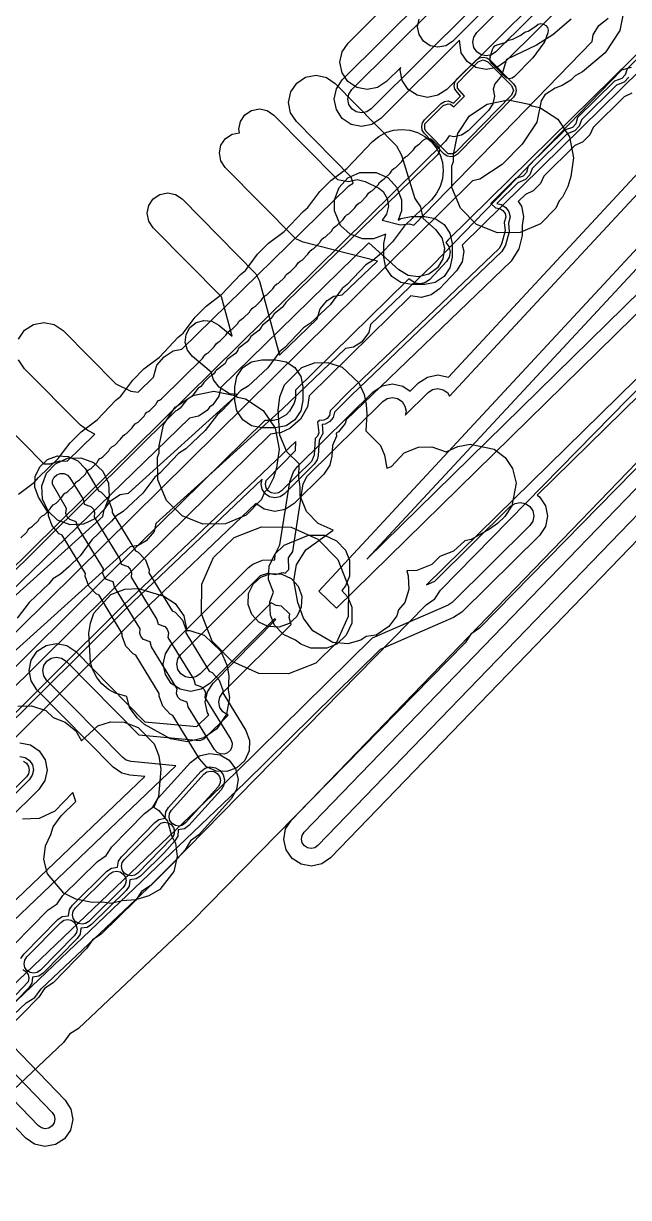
# Model space of a CAD drawing. Header units: metres. Extents: x -2677 to -840, y 169 to 1487.
# Drawn here: x -1662.7 to -1618.3, y 718.2 to 804.4 of the extents above; entities that cross this region are included whole.
import ezdxf

# ---------------------------------------------------------------- set-up
doc = ezdxf.new("R2010")
doc.units = ezdxf.units.M
doc.layers.add('AI_GREENING_EXCLUSIONS', color=1, linetype='Continuous')
doc.layers.add('AI_GREENING_LAWN', color=82, linetype='Continuous')

msp = doc.modelspace()

# ---------------------------------------------------------------- linework, layer by layer
at = {"layer": 'AI_GREENING_EXCLUSIONS'}
for points in [[(-1570.448, 824.733), (-1633.15, 763.164), (-1632.551, 763.425), (-1626.991, 768.922), (-1626.666, 769.137), (-1626.283, 769.211), (-1625.9, 769.133), (-1625.577, 768.914), (-1625.362, 768.589), (-1625.288, 768.206), (-1625.367, 767.823), (-1625.585, 767.5), (-1631.278, 761.871), (-1631.582, 761.665), (-1637.136, 759.251), (-1647.172, 749.355), (-1679.054, 718.906)], [(-1594.021, 825.484), (-1631.57, 788.475), (-1631.738, 788.286), (-1631.52, 787.981), (-1631.43, 787.601), (-1631.493, 787.216), (-1631.699, 786.885), (-1632.929, 785.567), (-1633.237, 785.343), (-1633.605, 785.25), (-1633.982, 785.302), (-1634.447, 785.628), (-1634.61, 785.479), (-1642.76, 777.446), (-1642.768, 776.827), (-1642.858, 776.496), (-1643.21, 775.892), (-1643.461, 775.645), (-1644.07, 775.302), (-1644.402, 775.217), (-1645.02, 775.219), (-1654.235, 766.137), (-1670.038, 750.506)], [(-1597.7, 809.437), (-1641.058, 762.697), (-1639.757, 761.442), (-1574.479, 825.54)], [(-1596.967, 808.757), (-1637.528, 765.032), (-1575.867, 825.578)], [(-1569.747, 824.02), (-1625.035, 769.732), (-1624.866, 769.617), (-1624.436, 768.966), (-1624.288, 768.2), (-1624.445, 767.435), (-1624.882, 766.789), (-1630.575, 761.16), (-1631.184, 760.748), (-1636.567, 758.407), (-1646.481, 748.631), (-1678.363, 718.183)], [(-1620.188, 808.709), (-1627.36, 801.563), (-1628.01, 801.13), (-1628.775, 800.979), (-1629.54, 801.133), (-1630.189, 801.568), (-1630.621, 802.217), (-1630.742, 803.133), (-1636.513, 797.383), (-1637.162, 796.95), (-1637.928, 796.799), (-1638.693, 796.953), (-1639.341, 797.388), (-1639.774, 798.037), (-1639.925, 798.803), (-1639.771, 799.568), (-1639.336, 800.216), (-1624.419, 815.075)], [(-1622.549, 812.708), (-1637.219, 798.091), (-1637.544, 797.875), (-1637.926, 797.799), (-1638.309, 797.876), (-1638.633, 798.094), (-1638.849, 798.418), (-1638.925, 798.801), (-1638.848, 799.184), (-1638.63, 799.508), (-1623.756, 814.327)], [(-1622.43, 811.851), (-1631.262, 803.05), (-1631.749, 802.726), (-1632.324, 802.613), (-1632.897, 802.728), (-1633.383, 803.054), (-1633.708, 803.541), (-1633.821, 804.115), (-1633.706, 804.689)], [(-1620.715, 809.595), (-1628.066, 802.271), (-1628.391, 802.055), (-1628.774, 801.979), (-1629.156, 802.056), (-1629.48, 802.274), (-1629.696, 802.598), (-1629.772, 802.981), (-1629.695, 803.364), (-1629.478, 803.688), (-1621.874, 811.257)], [(-1608.723, 809.589), (-1630.537, 788.087), (-1630.431, 787.636), (-1630.557, 786.866), (-1630.968, 786.202), (-1632.198, 784.884), (-1632.813, 784.437), (-1633.551, 784.252), (-1634.312, 784.369), (-1641.761, 777.027), (-1641.893, 776.233), (-1642.394, 775.314), (-1643.187, 774.621), (-1643.822, 774.333), (-1644.614, 774.215), (-1653.818, 765.144), (-1669.332, 749.797)], [(-1621.626, 809.533), (-1631.676, 799.519), (-1632.326, 799.087), (-1633.092, 798.936), (-1633.857, 799.089), (-1634.505, 799.524), (-1634.937, 800.174), (-1635.088, 800.939), (-1635.048, 801.137), (-1636.096, 800.093), (-1636.746, 799.66), (-1637.511, 799.51), (-1638.276, 799.663), (-1638.924, 800.098), (-1639.357, 800.748), (-1639.508, 801.513), (-1639.354, 802.278), (-1638.919, 802.926), (-1632.648, 809.175)], [(-1682.43, 720.384), (-1651.547, 749.877), (-1654.817, 750.185), (-1655.191, 750.297), (-1655.435, 750.479), (-1661.026, 756.15), (-1661.241, 756.476), (-1661.314, 756.859), (-1661.235, 757.241), (-1661.016, 757.564), (-1660.69, 757.778), (-1660.307, 757.852), (-1659.925, 757.773), (-1659.602, 757.554), (-1654.267, 752.142), (-1649.781, 751.719), (-1649.47, 751.863), (-1647.709, 753.601), (-1648.092, 753.829), (-1648.309, 754.153), (-1648.385, 754.536), (-1648.309, 754.919), (-1648.093, 755.243), (-1643.09, 760.254), (-1643.247, 760.764), (-1643.197, 761.009), (-1643.789, 761.58), (-1644.193, 761.627), (-1644.55, 761.841), (-1649.759, 756.629), (-1650.083, 756.412), (-1650.466, 756.336), (-1650.848, 756.412), (-1651.173, 756.628), (-1651.39, 756.953), (-1651.466, 757.335), (-1651.39, 757.718), (-1651.173, 758.043), (-1645.346, 763.846), (-1644.792, 764.014), (-1644.254, 763.926), (-1643.706, 764.064), (-1643.521, 764.012), (-1643.269, 764.285), (-1643.293, 765.143), (-1642.975, 765.61), (-1642.206, 770.565), (-1641.921, 771.123), (-1636.368, 776.614), (-1636.042, 776.829), (-1635.659, 776.903), (-1635.277, 776.824), (-1634.953, 776.606), (-1634.739, 776.28), (-1634.665, 775.897), (-1634.724, 775.608), (-1633.042, 777.27), (-1632.717, 777.485), (-1632.334, 777.559), (-1631.951, 777.481), (-1631.628, 777.262), (-1631.463, 777.011), (-1601.912, 808.867)], [(-1618.666, 805.433), (-1618.976, 803.835), (-1620.052, 802.207), (-1621.708, 800.805), (-1622.267, 800.512), (-1622.581, 800.211), (-1623.208, 799.811), (-1623.725, 799.609), (-1624.487, 799.124), (-1624.749, 798.672), (-1625.059, 797.119), (-1626.136, 795.504), (-1627.618, 794.015), (-1629.247, 792.924), (-1629.779, 792.818), (-1669.323, 753.726)], [(-1622.539, 804.67), (-1623.907, 803.528), (-1625.091, 802.761), (-1627.293, 801.71), (-1627.667, 800.53), (-1628.16, 799.929), (-1628.28, 799.545), (-1628.179, 799.029), (-1628.293, 798.458), (-1628.616, 797.973), (-1630.098, 796.484), (-1630.587, 796.157), (-1631.164, 796.042), (-1631.496, 796.109), (-1631.76, 795.718), (-1673.503, 754.514)], [(-1664.015, 761.737), (-1656.906, 768.176), (-1656.798, 768.654), (-1656.34, 769.311), (-1655.632, 769.798), (-1655.027, 769.878), (-1647.033, 777.119), (-1647.611, 777.182), (-1648.361, 777.663), (-1648.786, 778.204), (-1648.958, 778.774), (-1650.328, 779.924), (-1650.694, 780.38), (-1650.858, 780.942), (-1650.794, 781.524), (-1650.512, 782.037), (-1650.056, 782.403), (-1649.494, 782.567), (-1648.912, 782.503), (-1648.399, 782.222), (-1647.427, 781.406), (-1648.21, 784.293), (-1653.217, 789.372), (-1653.539, 789.861), (-1653.649, 790.435), (-1653.531, 791.009), (-1653.202, 791.493), (-1652.713, 791.815), (-1652.139, 791.925), (-1651.565, 791.806), (-1651.081, 791.478), (-1645.678, 785.982), (-1645.417, 785.458), (-1643.943, 780.018), (-1641.176, 782.677), (-1640.96, 783.42), (-1640.443, 784.021), (-1639.95, 784.337), (-1639.349, 784.434), (-1636.767, 786.915), (-1642.213, 788.31), (-1642.74, 788.563), (-1647.924, 793.797), (-1648.246, 794.286), (-1648.356, 794.861), (-1648.237, 795.434), (-1647.909, 795.918), (-1647.42, 796.24), (-1646.884, 796.343), (-1646.933, 796.596), (-1646.814, 797.169), (-1646.486, 797.653), (-1645.997, 797.975), (-1645.422, 798.085), (-1644.849, 797.967), (-1644.365, 797.638), (-1639.692, 792.899), (-1638.887, 792.766), (-1638.235, 792.9), (-1637.666, 792.762), (-1636.659, 792.282), (-1636.347, 792.023), (-1636.042, 791.523), (-1635.952, 790.945), (-1636.091, 790.376), (-1636.421, 789.924), (-1635.063, 789.576), (-1634.403, 789.653), (-1634.086, 789.546), (-1621.006, 803.043), (-1620.929, 803.528), (-1620.514, 804.213), (-1619.84, 804.745)], [(-1615.749, 803.714), (-1618.454, 801.039), (-1618.579, 800.58), (-1618.822, 800.311), (-1619.371, 800.133), (-1622.076, 797.458), (-1622.202, 796.999), (-1622.444, 796.73), (-1622.993, 796.551), (-1625.698, 793.877), (-1625.824, 793.418), (-1626.067, 793.149), (-1626.616, 792.97), (-1628.434, 791.143), (-1628.104, 790.827), (-1627.782, 790.791), (-1627.552, 790.644), (-1627.395, 790.42), (-1627.336, 790.154), (-1627.469, 789.751), (-1627.391, 789.135), (-1627.653, 788.165), (-1627.843, 787.843), (-1638.881, 777.294), (-1640.219, 775.937), (-1640.283, 775.583), (-1640.452, 775.369), (-1640.691, 775.236), (-1641.014, 775.219), (-1641.164, 775.092), (-1641.052, 774.314), (-1641.152, 774.06), (-1641.323, 773.885), (-1641.396, 772.67), (-1641.602, 772.215), (-1643.79, 770.051), (-1644.018, 769.901), (-1644.286, 769.849), (-1644.554, 769.904), (-1644.78, 770.057), (-1644.93, 770.285), (-1644.982, 770.553), (-1644.927, 770.821), (-1642.777, 773.022), (-1642.737, 773.689), (-1655.404, 761.638), (-1671.309, 745.845)], [(-1683.121, 721.107), (-1653.822, 749.087), (-1654.911, 749.19), (-1655.502, 749.339), (-1655.502, 749.339), (-1656.147, 749.777), (-1661.738, 755.448), (-1662.167, 756.099), (-1662.314, 756.866), (-1662.156, 757.63), (-1661.718, 758.276), (-1661.066, 758.705), (-1660.3, 758.852), (-1659.536, 758.694), (-1658.89, 758.256), (-1653.81, 753.104), (-1649.996, 752.749), (-1649.124, 753.609), (-1649.232, 753.77), (-1649.385, 754.535), (-1649.234, 755.301), (-1648.8, 755.95), (-1644.215, 760.602), (-1644.322, 760.655), (-1649.051, 755.922), (-1649.7, 755.488), (-1650.465, 755.336), (-1651.231, 755.488), (-1651.88, 755.921), (-1652.313, 756.57), (-1652.466, 757.335), (-1652.314, 758.1), (-1651.881, 758.749), (-1646.206, 764.428), (-1645.901, 764.678), (-1645.18, 764.976), (-1644.29, 764.981), (-1644.255, 765.415), (-1643.913, 766.085), (-1643.194, 770.718), (-1642.926, 771.451), (-1642.624, 771.834), (-1637.071, 777.325), (-1636.42, 777.755), (-1635.653, 777.903), (-1634.889, 777.746), (-1634.351, 777.382), (-1633.745, 777.981), (-1633.094, 778.411), (-1632.328, 778.559), (-1631.547, 778.391), (-1609.022, 802.673)], [(-1618.146, 801.138), (-1618.863, 800.943), (-1632.709, 786.656), (-1637.263, 782.277), (-1637.383, 781.672), (-1637.941, 780.977), (-1638.525, 780.613), (-1639.109, 780.503), (-1643.721, 776.071), (-1653.007, 767.66), (-1653.144, 767.059), (-1653.722, 766.381), (-1654.317, 766.034), (-1654.904, 765.941), (-1664.254, 757.472)], [(-1618.331, 800.412), (-1618.654, 800.063), (-1619.215, 799.838), (-1621.782, 797.3), (-1621.953, 796.831), (-1622.277, 796.482), (-1622.837, 796.257), (-1625.404, 793.719), (-1625.575, 793.25), (-1625.899, 792.901), (-1626.459, 792.676), (-1628.004, 791.146), (-1627.674, 791.071), (-1627.345, 790.861), (-1627.121, 790.541), (-1627.036, 790.16), (-1627.143, 789.715), (-1627.101, 789.057), (-1627.364, 788.087), (-1627.635, 787.627), (-1638.673, 777.078), (-1639.911, 775.818), (-1640.016, 775.447), (-1640.258, 775.141), (-1640.599, 774.951), (-1640.821, 774.925), (-1640.757, 774.26), (-1641.029, 773.765), (-1641.096, 772.652), (-1641.173, 772.324), (-1641.391, 772.001), (-1643.579, 769.838), (-1643.905, 769.623), (-1644.288, 769.549), (-1644.67, 769.627), (-1644.993, 769.846), (-1645.208, 770.172), (-1645.282, 770.555), (-1645.21, 770.908), (-1655.197, 761.422), (-1671.098, 745.632)], [(-1663.082, 781.197), (-1662.645, 781.844), (-1661.995, 782.275), (-1661.229, 782.424), (-1660.464, 782.269), (-1659.817, 781.833), (-1655.937, 777.921), (-1654.843, 777.383), (-1654.321, 777.31), (-1653.196, 778.41), (-1652.942, 779.284), (-1652.407, 779.903), (-1651.755, 780.329), (-1651.11, 780.45), (-1638.849, 792.438), (-1638.545, 792.64), (-1638.676, 793.071), (-1642.701, 797.154), (-1643.13, 797.806), (-1643.277, 798.572), (-1643.119, 799.336), (-1642.681, 799.982), (-1642.029, 800.411), (-1641.263, 800.558), (-1640.499, 800.4), (-1639.853, 799.962), (-1635.357, 795.39), (-1634.99, 794.702), (-1634.027, 791.517), (-1633.596, 790.902), (-1633.424, 790.068), (-1632.509, 789.242), (-1632.042, 788.616), (-1631.851, 787.859), (-1631.964, 787.087), (-1632.364, 786.417), (-1632.99, 785.951), (-1633.746, 785.759), (-1634.518, 785.872), (-1635.189, 786.272), (-1637.396, 788.264), (-1648.251, 777.651), (-1648.385, 777.006), (-1648.825, 776.361), (-1649.081, 776.193), (-1649.241, 775.956), (-1649.893, 775.528), (-1650.551, 775.401), (-1663.723, 762.596)], [(-1618.095, 799.234), (-1618.662, 798.976), (-1620.931, 796.733), (-1621.177, 796.193), (-1621.718, 795.653), (-1622.284, 795.395), (-1624.553, 793.152), (-1624.8, 792.612), (-1625.34, 792.072), (-1625.906, 791.814), (-1626.443, 791.284), (-1626.205, 790.944), (-1626.037, 790.182), (-1626.151, 789.532), (-1626.136, 788.795), (-1626.398, 787.825), (-1626.942, 786.907), (-1639.05, 775.258), (-1639.126, 774.991), (-1639.61, 774.379), (-1639.776, 774.286), (-1639.773, 774.079), (-1640.051, 773.38), (-1640.098, 772.592), (-1640.251, 771.937), (-1640.688, 771.29), (-1642.876, 769.127), (-1643.527, 768.697), (-1644.294, 768.549), (-1645.058, 768.706), (-1645.685, 769.13), (-1654.506, 760.699), (-1664.019, 751.241)], [(-1663.094, 769.805), (-1661.917, 770.681), (-1661.623, 771.045), (-1660.173, 772.419), (-1659.3, 773.583), (-1658.49, 774.393), (-1657.322, 775.263), (-1655.955, 776.71), (-1655.59, 777.006), (-1654.714, 778.189), (-1653.904, 778.999), (-1652.752, 779.868), (-1651.377, 781.324), (-1651.012, 781.62), (-1650.136, 782.803), (-1649.325, 783.613), (-1648.174, 784.482), (-1646.798, 785.937), (-1646.433, 786.234), (-1645.557, 787.417), (-1644.747, 788.227), (-1643.595, 789.096), (-1642.22, 790.551), (-1641.855, 790.848), (-1640.979, 792.031), (-1640.168, 792.841), (-1639.017, 793.709), (-1637.113, 795.697), (-1636.661, 796.073), (-1636.142, 796.352), (-1635.578, 796.526), (-1634.985, 796.588), (-1634.375, 796.529), (-1633.817, 796.361), (-1633.276, 796.073), (-1632.828, 795.707), (-1632.445, 795.241), (-1632.163, 794.718), (-1631.991, 794.158), (-1631.929, 793.559), (-1631.988, 792.955), (-1632.159, 792.39), (-1632.444, 791.856), (-1632.805, 791.414), (-1634.768, 789.512), (-1635.65, 788.323), (-1636.461, 787.512), (-1637.088, 786.974), (-1637.613, 786.644), (-1638.975, 785.197), (-1639.346, 784.898), (-1640.229, 783.709), (-1641.667, 782.36), (-1642.191, 782.03), (-1643.554, 780.583), (-1643.925, 780.284), (-1644.807, 779.095), (-1646.245, 777.746), (-1646.77, 777.416), (-1648.132, 775.969), (-1648.503, 775.67), (-1649.386, 774.481), (-1650.824, 773.132), (-1651.348, 772.802), (-1652.71, 771.355), (-1653.088, 771.051), (-1653.972, 769.875), (-1655.413, 768.529), (-1655.96, 768.188), (-1656.255, 767.818), (-1657.697, 766.457), (-1658.576, 765.287), (-1659.386, 764.476), (-1660.017, 763.941), (-1660.564, 763.6), (-1660.86, 763.23), (-1662.301, 761.869), (-1663.18, 760.699)], [(-1670.792, 724.664), (-1662.526, 732.466), (-1661.878, 732.872), (-1661.435, 733.496), (-1653.198, 741.271), (-1633.18, 761.7), (-1632.548, 762.131), (-1632.13, 762.771), (-1612.084, 783.228)], [(-1609.232, 780.424), (-1629.273, 759.972), (-1629.904, 759.54), (-1630.323, 758.9), (-1650.369, 738.443), (-1658.69, 730.587), (-1659.338, 730.181), (-1659.781, 729.557), (-1668.046, 721.756)], [(-1665.907, 776.751), (-1661.22, 772.026), (-1660.767, 772.026), (-1660.053, 772.262), (-1659.523, 772.223), (-1657.479, 774.222), (-1658.003, 774.48), (-1658.541, 774.866), (-1662.657, 779.016), (-1663.088, 779.667)], [(-1663.128, 754.247), (-1662.134, 754.274), (-1661.084, 753.922), (-1660.549, 753.415), (-1659.653, 753.073), (-1658.891, 752.433), (-1658.458, 751.71), (-1657.281, 752.797), (-1656.335, 753.105), (-1655.34, 753.086), (-1654.307, 752.687), (-1653.137, 751.474), (-1652.791, 750.602), (-1652.654, 749.605), (-1652.809, 747.619), (-1653.164, 746.83), (-1652.783, 746.585), (-1652.169, 745.802), (-1651.833, 744.692), (-1651.584, 744.192), (-1651.455, 743.206), (-1651.698, 742.126), (-1652.724, 740.789), (-1653.536, 740.318), (-1654.502, 740.035), (-1655.489, 739.971), (-1656.299, 739.773), (-1656.922, 739.858), (-1657.674, 739.845), (-1658.875, 740.079), (-1659.771, 740.516), (-1660.961, 741.931), (-1661.224, 743.006), (-1661.115, 743.995), (-1660.717, 744.833), (-1660.548, 745.402), (-1659.969, 746.21), (-1658.884, 747.254), (-1659.104, 747.901), (-1660.425, 746.539), (-1660.425, 746.539), (-1661.561, 746.009), (-1662.785, 745.95)], [(-1662.983, 751.565), (-1662.219, 751.408), (-1661.573, 750.969), (-1661.144, 750.317), (-1660.997, 749.551), (-1661.155, 748.787), (-1661.593, 748.141), (-1666.145, 743.653)], [(-1663.409, 736.754), (-1660.92, 739.288), (-1660.26, 739.73), (-1659.831, 740.364), (-1657.304, 742.86), (-1656.665, 743.281), (-1656.236, 743.914), (-1653.84, 746.371), (-1653.227, 746.829), (-1652.836, 747.486), (-1650.46, 750.126), (-1649.835, 750.593), (-1649.078, 750.786), (-1648.306, 750.674), (-1647.635, 750.275), (-1647.168, 749.65), (-1646.976, 748.894), (-1647.088, 748.121), (-1647.487, 747.451), (-1649.863, 744.81), (-1650.476, 744.353), (-1650.866, 743.695), (-1651.725, 742.747), (-1653.426, 741.067), (-1654.064, 740.647), (-1654.493, 740.013), (-1657.021, 737.518), (-1657.669, 737.09), (-1658.066, 736.485), (-1660.555, 733.951), (-1661.187, 733.521), (-1661.606, 732.881), (-1664.095, 730.347)], [(-1662.724, 750.21), (-1662.498, 750.057), (-1662.348, 749.829), (-1662.297, 749.56), (-1662.352, 749.293), (-1662.505, 749.067), (-1667.276, 744.363)], [(-1662.99, 750.565), (-1662.608, 750.486), (-1662.285, 750.267), (-1662.07, 749.941), (-1661.997, 749.558), (-1662.076, 749.176), (-1662.295, 748.853), (-1667.015, 744.199)], [(-1662.909, 735.727), (-1662.695, 736.053), (-1660.206, 738.587), (-1659.884, 738.807), (-1659.411, 738.869), (-1659.347, 739.33), (-1659.128, 739.653), (-1656.601, 742.148), (-1656.275, 742.363), (-1655.816, 742.421), (-1655.752, 742.879), (-1655.534, 743.202), (-1653.096, 745.702), (-1652.784, 745.936), (-1652.329, 746.021), (-1652.292, 746.482), (-1652.093, 746.817), (-1649.717, 749.457), (-1649.404, 749.691), (-1649.026, 749.787), (-1648.64, 749.731), (-1648.304, 749.532), (-1648.071, 749.219), (-1647.975, 748.841), (-1648.031, 748.455), (-1648.23, 748.12), (-1650.606, 745.479), (-1650.919, 745.246), (-1651.373, 745.161), (-1651.41, 744.7), (-1651.61, 744.364), (-1652.387, 743.501), (-1654.128, 741.779), (-1654.454, 741.564), (-1654.913, 741.506), (-1654.977, 741.048), (-1655.196, 740.725), (-1657.723, 738.229), (-1658.049, 738.015), (-1658.505, 737.956), (-1658.566, 737.512), (-1658.779, 737.186), (-1661.268, 734.652), (-1661.591, 734.432), (-1662.049, 734.367), (-1662.106, 733.908), (-1662.32, 733.582), (-1664.809, 731.048)], [(-1668.285, 732.382), (-1660.609, 724.423), (-1660.461, 724.193), (-1660.413, 723.925), (-1660.471, 723.658), (-1660.627, 723.433), (-1660.857, 723.286), (-1661.125, 723.237), (-1661.392, 723.296), (-1661.617, 723.451), (-1676.319, 738.696)], [(-1666.767, 732.681), (-1659.673, 725.326), (-1659.251, 724.669), (-1659.113, 723.901), (-1659.279, 723.139), (-1659.724, 722.498), (-1660.381, 722.076), (-1661.149, 721.938), (-1661.911, 722.104), (-1662.552, 722.549), (-1676.633, 737.149)], [(-1662.771, 734.932), (-1662.542, 734.782), (-1662.389, 734.556), (-1662.333, 734.289), (-1662.384, 734.02), (-1665.023, 731.258)]]:
    msp.add_lwpolyline(points, dxfattribs=at)
for points in [[(-1643.072, 745.894), (-1587.624, 803.358), (-1586.983, 803.803), (-1586.221, 803.969), (-1585.453, 803.831), (-1584.796, 803.409), (-1584.351, 802.768), (-1584.185, 802.005), (-1584.324, 801.237), (-1584.746, 800.581), (-1640.194, 743.117), (-1640.835, 742.671), (-1641.597, 742.506), (-1642.365, 742.644), (-1643.022, 743.066), (-1643.467, 743.707), (-1643.633, 744.47), (-1643.494, 745.238), (-1643.072, 745.894)], [(-1642.137, 744.991), (-1586.689, 802.456), (-1586.464, 802.611), (-1586.197, 802.669), (-1585.929, 802.621), (-1585.699, 802.473), (-1585.543, 802.249), (-1585.485, 801.982), (-1585.533, 801.713), (-1585.681, 801.483), (-1641.129, 744.019), (-1641.354, 743.863), (-1641.621, 743.805), (-1641.889, 743.854), (-1642.119, 744.002), (-1642.275, 744.226), (-1642.333, 744.493), (-1642.285, 744.762), (-1642.137, 744.991)], [(-1628.738, 801.844), (-1628.512, 801.691), (-1626.78, 799.941), (-1626.63, 799.716), (-1626.577, 799.451), (-1626.629, 799.185), (-1626.777, 798.959), (-1630.878, 794.773), (-1631.11, 794.616), (-1631.384, 794.562), (-1631.658, 794.621), (-1631.887, 794.782), (-1633.324, 796.304), (-1633.468, 796.534), (-1633.515, 796.8), (-1633.457, 797.065), (-1633.302, 797.287), (-1632.076, 798.477), (-1631.848, 798.624), (-1631.581, 798.674), (-1631.173, 798.523), (-1630.665, 799.033), (-1631.08, 799.528), (-1631.132, 799.796), (-1631.077, 800.064), (-1630.924, 800.29), (-1629.501, 801.696), (-1629.273, 801.847), (-1629.005, 801.899), (-1628.738, 801.844)], [(-1626.92, 799.099), (-1631.021, 794.913), (-1631.186, 794.801), (-1631.578, 794.804), (-1633.179, 796.442), (-1633.282, 796.605), (-1633.273, 796.985), (-1631.936, 798.333), (-1631.583, 798.474), (-1631.393, 798.435), (-1631.16, 798.252), (-1630.384, 799.033), (-1630.895, 799.604), (-1630.892, 799.986), (-1629.361, 801.554), (-1629.006, 801.699), (-1628.654, 801.55), (-1626.922, 799.801), (-1626.777, 799.45), (-1626.92, 799.099)], [(-1625.639, 798.45), (-1625.44, 798.317), (-1624.837, 798.197), (-1623.539, 797.33), (-1622.672, 796.032), (-1622.368, 794.502), (-1622.575, 793.131), (-1622.801, 792.406), (-1623.193, 791.616), (-1623.442, 791.348), (-1623.672, 790.8), (-1624.795, 789.656), (-1626.303, 789.008), (-1627.964, 788.993), (-1629.487, 789.613), (-1630.673, 790.8), (-1631.294, 792.322), (-1631.294, 793.905), (-1631.17, 794.242), (-1631.17, 794.755), (-1630.865, 796.285), (-1629.998, 797.583), (-1628.7, 798.45), (-1627.17, 798.755), (-1625.639, 798.45)], [(-1634.991, 791.404), (-1634.991, 790.612), (-1635.236, 789.924), (-1635.051, 790.048), (-1634.286, 790.2), (-1633.286, 790.2), (-1632.52, 790.048), (-1631.872, 789.614), (-1631.438, 788.966), (-1631.286, 788.2), (-1631.286, 787.2), (-1631.438, 786.435), (-1631.872, 785.786), (-1632.52, 785.352), (-1633.286, 785.2), (-1634.286, 785.2), (-1635.051, 785.352), (-1635.7, 785.786), (-1636.134, 786.435), (-1636.286, 787.2), (-1636.286, 788.2), (-1636.15, 788.884), (-1637.055, 788.548), (-1637.847, 788.548), (-1638.764, 788.889), (-1639.463, 789.536), (-1639.911, 790.612), (-1639.911, 791.404), (-1639.57, 792.321), (-1638.923, 793.02), (-1638.041, 793.429), (-1636.861, 793.429), (-1635.979, 793.02), (-1635.332, 792.321), (-1634.991, 791.404)], [(-1642.814, 775.269), (-1643.463, 774.835), (-1644.228, 774.683), (-1645.228, 774.683), (-1645.994, 774.835), (-1646.642, 775.269), (-1647.076, 775.917), (-1647.228, 776.683), (-1647.228, 777.683), (-1647.076, 778.448), (-1646.642, 779.097), (-1645.994, 779.531), (-1645.228, 779.683), (-1644.228, 779.683), (-1643.463, 779.531), (-1642.814, 779.097), (-1642.38, 778.448), (-1642.228, 777.683), (-1642.228, 776.683), (-1642.38, 775.917), (-1642.814, 775.269)], [(-1643.402, 772.908), (-1643.917, 774.14), (-1644.045, 775.958), (-1643.916, 776.956), (-1643.576, 777.831), (-1642.317, 779.11), (-1641.386, 779.461), (-1640.392, 779.487), (-1639.342, 779.135), (-1638.118, 777.977), (-1637.732, 777.121), (-1637.577, 776.401), (-1637.538, 775.685), (-1637.615, 774.471), (-1636.537, 773.385), (-1636.237, 772.675), (-1636.059, 771.73), (-1635.733, 771.853), (-1634.789, 772.846), (-1633.759, 773.254), (-1632.765, 773.28), (-1631.712, 772.926), (-1630.872, 773.309), (-1629.951, 773.49), (-1628.197, 773.111), (-1627.403, 772.512), (-1626.849, 771.686), (-1626.584, 770.61), (-1626.908, 768.957), (-1627.425, 768.173), (-1627.95, 767.657), (-1628.534, 767.24), (-1629.881, 766.479), (-1630.339, 766.385), (-1631.177, 765.619), (-1632.185, 765.234), (-1632.781, 764.66), (-1633.864, 764.207), (-1634.6, 764.19), (-1634.512, 763.808), (-1634.469, 762.814), (-1634.754, 761.861), (-1635.212, 761.314), (-1635.342, 760.889), (-1635.929, 760.086), (-1636.85, 759.471), (-1637.58, 759.357), (-1637.973, 759.09), (-1638.934, 758.832), (-1640.037, 758.928), (-1641.498, 759.768), (-1642.184, 760.709), (-1642.598, 761.861), (-1642.888, 763.464), (-1642.701, 764.623), (-1642.02, 765.736), (-1640.008, 767.18), (-1641.096, 767.652), (-1641.952, 768.529), (-1642.421, 769.694), (-1642.421, 770.323), (-1642.538, 771.066), (-1642.502, 772.043), (-1643.402, 772.908)], [(-1647.033, 776.932), (-1646.43, 776.812), (-1645.132, 775.945), (-1644.265, 774.648), (-1643.961, 773.117), (-1644.168, 771.746), (-1644.394, 771.021), (-1644.786, 770.231), (-1645.035, 769.964), (-1645.265, 769.415), (-1646.388, 768.271), (-1647.896, 767.624), (-1649.557, 767.608), (-1651.08, 768.228), (-1652.224, 769.351), (-1652.871, 770.859), (-1652.887, 772.52), (-1652.763, 772.857), (-1652.763, 773.37), (-1652.458, 774.901), (-1651.591, 776.198), (-1650.293, 777.065), (-1648.763, 777.37), (-1647.232, 777.065), (-1647.033, 776.932)], [(-1660.889, 768.412), (-1661.616, 769.597), (-1661.887, 770.329), (-1661.857, 771.108), (-1661.531, 771.817), (-1660.958, 772.347), (-1660.226, 772.618), (-1659.446, 772.588), (-1658.738, 772.262), (-1658.207, 771.689), (-1657.223, 770.063), (-1657.019, 769.969), (-1656.489, 769.396), (-1656.218, 768.664), (-1656.226, 768.461), (-1654.515, 765.651), (-1654.31, 765.556), (-1653.78, 764.984), (-1653.509, 764.252), (-1653.517, 764.049), (-1651.806, 761.238), (-1651.601, 761.144), (-1651.071, 760.571), (-1650.8, 759.84), (-1650.808, 759.637), (-1649.097, 756.826), (-1648.893, 756.732), (-1648.362, 756.159), (-1648.092, 755.427), (-1648.1, 755.224), (-1646.411, 752.473), (-1646.14, 751.741), (-1646.17, 750.962), (-1646.496, 750.253), (-1647.069, 749.722), (-1647.801, 749.452), (-1648.58, 749.482), (-1649.289, 749.808), (-1649.819, 750.381), (-1651.765, 753.574), (-1651.97, 753.668), (-1652.5, 754.241), (-1652.771, 754.973), (-1652.763, 755.176), (-1654.474, 757.986), (-1654.679, 758.081), (-1655.209, 758.653), (-1655.48, 759.385), (-1655.472, 759.588), (-1657.183, 762.399), (-1657.387, 762.493), (-1657.918, 763.065), (-1658.188, 763.797), (-1658.181, 764), (-1659.892, 766.811), (-1660.096, 766.905), (-1660.626, 767.478), (-1660.897, 768.21), (-1660.889, 768.412)], [(-1656.447, 769.632), (-1656.789, 768.715), (-1657.436, 768.016), (-1658.317, 767.607), (-1659.303, 767.568), (-1660.22, 767.909), (-1660.919, 768.557), (-1661.329, 769.438), (-1661.368, 770.424), (-1661.027, 771.341), (-1660.379, 772.04), (-1659.498, 772.449), (-1658.512, 772.489), (-1657.595, 772.147), (-1656.896, 771.5), (-1656.486, 770.619), (-1656.447, 769.632)], [(-1659.333, 767.957), (-1659.518, 768.158), (-1659.613, 768.414), (-1659.573, 768.752), (-1660.603, 770.533), (-1660.593, 770.806), (-1660.478, 771.054), (-1660.278, 771.24), (-1660.022, 771.334), (-1659.749, 771.324), (-1659.501, 771.21), (-1659.315, 771.009), (-1658.353, 769.442), (-1658.262, 769.086), (-1657.782, 768.916), (-1657.596, 768.716), (-1657.502, 768.46), (-1657.542, 768.121), (-1655.645, 765.03), (-1655.554, 764.674), (-1655.073, 764.504), (-1654.888, 764.304), (-1654.793, 764.047), (-1654.834, 763.709), (-1652.936, 760.618), (-1652.845, 760.261), (-1652.365, 760.092), (-1652.179, 759.891), (-1652.084, 759.635), (-1652.125, 759.297), (-1650.227, 756.205), (-1650.136, 755.849), (-1649.656, 755.679), (-1649.47, 755.479), (-1649.376, 755.223), (-1649.416, 754.884), (-1647.518, 751.793), (-1647.424, 751.537), (-1647.434, 751.264), (-1647.548, 751.016), (-1647.749, 750.83), (-1648.005, 750.736), (-1648.278, 750.746), (-1648.526, 750.86), (-1648.712, 751.061), (-1650.635, 754.195), (-1650.726, 754.551), (-1651.207, 754.721), (-1651.392, 754.921), (-1651.487, 755.177), (-1651.446, 755.516), (-1653.344, 758.607), (-1653.435, 758.963), (-1653.916, 759.133), (-1654.101, 759.333), (-1654.196, 759.589), (-1654.155, 759.928), (-1656.053, 763.019), (-1656.144, 763.375), (-1656.624, 763.545), (-1656.81, 763.746), (-1656.905, 764.002), (-1656.864, 764.34), (-1658.762, 767.431), (-1658.853, 767.788), (-1659.333, 767.957)], [(-1639.669, 765.007), (-1638.874, 763.007), (-1638.914, 760.833), (-1639.776, 758.869), (-1641.286, 757.411), (-1643.286, 756.616), (-1645.46, 756.656), (-1647.424, 757.518), (-1648.882, 759.028), (-1649.677, 761.028), (-1649.637, 763.202), (-1648.775, 765.166), (-1647.265, 766.624), (-1645.265, 767.419), (-1643.091, 767.379), (-1641.127, 766.517), (-1639.669, 765.007)], [(-1641.814, 766.805), (-1640.633, 766.805), (-1639.752, 766.396), (-1639.105, 765.697), (-1638.802, 764.975), (-1638.802, 763.794), (-1639.105, 763.071), (-1639.383, 762.741), (-1638.935, 762.241), (-1638.633, 761.519), (-1638.633, 760.338), (-1639.043, 759.457), (-1639.742, 758.81), (-1640.464, 758.507), (-1641.645, 758.507), (-1642.367, 758.81), (-1642.772, 759.089), (-1643.653, 759.499), (-1644.3, 760.198), (-1644.603, 760.92), (-1644.642, 761.906), (-1644.389, 762.613), (-1644.742, 763.547), (-1644.703, 764.534), (-1644.293, 765.415), (-1643.594, 766.062), (-1641.814, 766.805)], [(-1642.571, 763.051), (-1642.305, 762.314), (-1642.345, 761.526), (-1642.678, 760.825), (-1643.242, 760.313), (-1643.979, 760.047), (-1644.767, 760.086), (-1645.468, 760.42), (-1645.98, 760.984), (-1646.246, 761.721), (-1646.207, 762.509), (-1645.873, 763.21), (-1645.309, 763.722), (-1644.572, 763.988), (-1643.784, 763.949), (-1643.083, 763.615), (-1642.571, 763.051)], [(-1657.799, 757.446), (-1657.931, 759.617), (-1657.815, 760.344), (-1657.553, 761.068), (-1656.315, 762.441), (-1655.285, 762.848), (-1654.291, 762.875), (-1652.427, 762.331), (-1651.602, 761.776), (-1650.951, 760.88), (-1650.739, 759.798), (-1650.509, 759.804), (-1649.459, 759.452), (-1648.235, 758.294), (-1647.788, 757.218), (-1647.667, 756.448), (-1647.711, 755.413), (-1647.61, 754.889), (-1647.841, 753.654), (-1648.537, 752.593), (-1649.501, 751.923), (-1650.694, 751.643), (-1651.932, 751.841), (-1653.834, 752.897), (-1654.384, 753.386), (-1654.939, 754.143), (-1655.145, 754.97), (-1656.009, 755.21), (-1656.491, 755.485), (-1656.977, 755.899), (-1657.346, 756.362), (-1657.653, 756.958), (-1657.799, 757.446)], [(-1648.505, 749.309), (-1648.342, 749.09), (-1648.274, 748.825), (-1648.313, 748.555), (-1648.453, 748.32), (-1650.829, 745.68), (-1651.048, 745.517), (-1651.313, 745.449), (-1651.583, 745.488), (-1651.818, 745.628), (-1651.981, 745.847), (-1652.049, 746.112), (-1652.009, 746.382), (-1651.87, 746.617), (-1649.494, 749.257), (-1649.275, 749.42), (-1649.01, 749.488), (-1648.74, 749.448), (-1648.505, 749.309)], [(-1652.39, 745.732), (-1652.119, 745.693), (-1651.885, 745.554), (-1651.721, 745.335), (-1651.654, 745.07), (-1651.693, 744.8), (-1651.833, 744.565), (-1654.339, 741.992), (-1654.567, 741.842), (-1654.835, 741.791), (-1655.103, 741.846), (-1655.329, 741.999), (-1655.479, 742.227), (-1655.531, 742.495), (-1655.476, 742.763), (-1655.323, 742.989), (-1652.654, 745.665), (-1652.39, 745.732)], [(-1655.4, 741.928), (-1655.25, 741.7), (-1655.198, 741.432), (-1655.253, 741.165), (-1655.407, 740.939), (-1657.934, 738.443), (-1658.162, 738.293), (-1658.43, 738.241), (-1658.698, 738.296), (-1658.924, 738.449), (-1659.074, 738.677), (-1659.126, 738.945), (-1659.071, 739.213), (-1658.918, 739.439), (-1656.39, 741.935), (-1656.162, 742.085), (-1655.894, 742.137), (-1655.626, 742.082), (-1655.4, 741.928)], [(-1659.002, 738.386), (-1658.848, 738.16), (-1658.793, 737.893), (-1658.844, 737.625), (-1658.993, 737.396), (-1661.482, 734.862), (-1661.708, 734.708), (-1661.976, 734.653), (-1662.244, 734.704), (-1662.472, 734.853), (-1662.626, 735.079), (-1662.682, 735.346), (-1662.631, 735.615), (-1662.481, 735.843), (-1659.992, 738.377), (-1659.766, 738.531), (-1659.499, 738.587), (-1659.231, 738.536), (-1659.002, 738.386)]]:
    msp.add_lwpolyline(points, close=True, dxfattribs=at)
at = {"layer": 'AI_GREENING_LAWN'}
msp.add_lwpolyline([(-1627.329, 802.997), (-1627.195, 803.111), (-1627.031, 803.172), (-1626.836, 803.208), (-1626.241, 803.5), (-1626.1, 803.629), (-1625.902, 803.74), (-1625.701, 803.797), (-1625.142, 804.153), (-1625.117, 804.182), (-1624.96, 804.299), (-1624.772, 804.348), (-1624.578, 804.32), (-1624.411, 804.22), (-1624.294, 804.064), (-1624.245, 803.876), (-1624.273, 803.682), (-1624.49, 803.065), (-1624.558, 802.935), (-1625.359, 801.844), (-1625.405, 801.79), (-1626.709, 800.458), (-1626.873, 800.346), (-1627.068, 800.307), (-1627.262, 800.347), (-1627.426, 800.459), (-1628.365, 801.429), (-1628.48, 801.616), (-1628.503, 801.835), (-1628.474, 801.918), (-1628.484, 801.921), (-1628.331, 802.443), (-1628.258, 802.593), (-1628.139, 802.711), (-1627.989, 802.783), (-1627.39, 802.956), (-1627.356, 802.971), (-1627.329, 802.996), (-1627.329, 802.997)], close=True, dxfattribs=at)
msp.add_lwpolyline([(-1662.911, 766.605), (-1662.479, 767.034), (-1662.397, 767.178), (-1662.273, 767.322), (-1662.205, 767.357), (-1662.208, 767.363), (-1662.051, 767.456), (-1661.619, 767.884), (-1661.537, 768.028), (-1661.413, 768.172), (-1661.345, 768.207), (-1661.348, 768.213), (-1661.191, 768.306), (-1660.759, 768.735), (-1660.677, 768.878), (-1660.553, 769.022), (-1660.485, 769.058), (-1660.488, 769.063), (-1660.331, 769.156), (-1659.899, 769.585), (-1659.817, 769.729), (-1659.693, 769.873), (-1659.625, 769.908), (-1659.628, 769.914), (-1659.471, 770.007), (-1659.039, 770.435), (-1658.957, 770.579), (-1658.833, 770.723), (-1658.765, 770.758), (-1658.768, 770.764), (-1658.611, 770.857), (-1658.179, 771.286), (-1658.097, 771.429), (-1657.973, 771.573), (-1657.905, 771.609), (-1657.908, 771.614), (-1657.751, 771.707), (-1657.319, 772.136), (-1657.237, 772.279), (-1657.113, 772.424), (-1657.045, 772.459), (-1657.048, 772.464), (-1656.891, 772.557), (-1656.459, 772.986), (-1656.377, 773.13), (-1656.253, 773.274), (-1656.185, 773.309), (-1656.188, 773.315), (-1656.031, 773.408), (-1655.599, 773.837), (-1655.517, 773.98), (-1655.393, 774.124), (-1655.325, 774.159), (-1655.328, 774.165), (-1655.171, 774.258), (-1654.739, 774.687), (-1654.657, 774.83), (-1654.533, 774.974), (-1654.465, 775.01), (-1654.468, 775.015), (-1654.311, 775.108), (-1653.879, 775.537), (-1653.797, 775.681), (-1653.673, 775.825), (-1653.605, 775.86), (-1653.608, 775.866), (-1653.451, 775.959), (-1653.019, 776.387), (-1652.937, 776.531), (-1652.813, 776.675), (-1652.745, 776.711), (-1652.748, 776.716), (-1652.591, 776.809), (-1649.595, 779.771), (-1649.501, 779.927), (-1649.495, 779.924), (-1649.459, 779.992), (-1649.313, 780.114), (-1649.169, 780.194), (-1648.735, 780.622), (-1648.641, 780.778), (-1648.635, 780.774), (-1648.599, 780.842), (-1648.454, 780.964), (-1648.309, 781.045), (-1647.876, 781.472), (-1647.781, 781.628), (-1647.775, 781.625), (-1647.739, 781.692), (-1647.594, 781.815), (-1647.449, 781.895), (-1647.016, 782.322), (-1646.921, 782.478), (-1646.915, 782.475), (-1646.879, 782.543), (-1646.734, 782.665), (-1646.589, 782.745), (-1646.156, 783.172), (-1646.061, 783.329), (-1646.055, 783.325), (-1646.019, 783.393), (-1645.874, 783.515), (-1645.729, 783.596), (-1645.296, 784.023), (-1645.201, 784.179), (-1645.195, 784.176), (-1645.159, 784.243), (-1645.014, 784.366), (-1644.869, 784.446), (-1644.436, 784.873), (-1644.341, 785.029), (-1644.335, 785.026), (-1644.299, 785.094), (-1644.154, 785.216), (-1644.009, 785.296), (-1643.576, 785.723), (-1643.481, 785.88), (-1643.475, 785.876), (-1643.439, 785.944), (-1643.294, 786.066), (-1643.149, 786.147), (-1642.716, 786.574), (-1642.621, 786.73), (-1642.615, 786.726), (-1642.579, 786.794), (-1642.434, 786.916), (-1642.289, 786.997), (-1641.856, 787.424), (-1641.761, 787.58), (-1641.755, 787.577), (-1641.719, 787.645), (-1641.574, 787.767), (-1641.43, 787.847), (-1640.996, 788.274), (-1640.901, 788.43), (-1640.895, 788.427), (-1640.859, 788.495), (-1640.714, 788.617), (-1640.57, 788.697), (-1640.136, 789.125), (-1640.041, 789.281), (-1640.036, 789.277), (-1639.999, 789.345), (-1639.854, 789.467), (-1639.71, 789.548), (-1639.276, 789.975), (-1639.181, 790.131), (-1639.176, 790.128), (-1639.139, 790.195), (-1638.994, 790.318), (-1638.85, 790.398), (-1638.416, 790.825), (-1638.321, 790.981), (-1638.316, 790.978), (-1638.28, 791.046), (-1638.134, 791.168), (-1637.99, 791.248), (-1637.556, 791.675), (-1637.461, 791.832), (-1637.456, 791.828), (-1637.42, 791.896), (-1637.274, 792.018), (-1637.13, 792.099), (-1636.696, 792.526), (-1636.601, 792.682), (-1636.596, 792.679), (-1636.56, 792.746), (-1636.414, 792.869), (-1636.27, 792.949), (-1635.836, 793.376), (-1635.741, 793.532), (-1635.736, 793.529), (-1635.7, 793.597), (-1635.554, 793.719), (-1635.41, 793.799), (-1634.976, 794.226), (-1634.881, 794.383), (-1634.876, 794.379), (-1634.84, 794.447), (-1634.694, 794.569), (-1634.55, 794.65), (-1634.116, 795.077), (-1634.021, 795.233), (-1634.016, 795.229), (-1633.98, 795.297), (-1633.834, 795.42), (-1633.69, 795.5), (-1633.4, 795.786), (-1633.234, 795.894), (-1633.04, 795.929), (-1632.847, 795.887), (-1632.685, 795.773), (-1632.352, 795.42), (-1632.249, 795.257), (-1632.215, 795.066), (-1632.257, 794.877), (-1632.366, 794.718), (-1643.489, 783.886), (-1643.54, 783.814), (-1643.595, 783.697), (-1643.74, 783.516), (-1644.331, 783.056), (-1644.406, 782.959), (-1644.445, 782.87), (-1644.599, 782.672), (-1645.187, 782.221), (-1645.266, 782.117), (-1645.295, 782.042), (-1645.458, 781.828), (-1646.043, 781.386), (-1646.125, 781.274), (-1646.147, 781.214), (-1646.318, 780.984), (-1646.929, 780.528), (-1646.955, 780.501), (-1646.972, 780.468), (-1646.999, 780.387), (-1647.069, 780.249), (-1647.178, 780.14), (-1647.788, 779.691), (-1647.815, 779.664), (-1647.832, 779.63), (-1647.855, 779.556), (-1647.927, 779.413), (-1648.041, 779.3), (-1648.576, 778.916), (-1648.661, 778.808), (-1648.668, 778.79), (-1648.756, 778.647), (-1648.886, 778.541), (-1649.062, 778.442), (-1649.501, 778), (-1649.584, 777.854), (-1649.702, 777.714), (-1649.815, 777.652), (-1649.813, 777.648), (-1649.878, 777.615), (-1649.904, 777.591), (-1650.374, 776.983), (-1650.589, 776.822), (-1650.665, 776.793), (-1650.769, 776.716), (-1651.231, 776.133), (-1651.419, 775.987), (-1651.532, 775.936), (-1651.606, 775.886), (-1674.12, 753.55)], dxfattribs=at)

doc.saveas('drawing.dxf')
